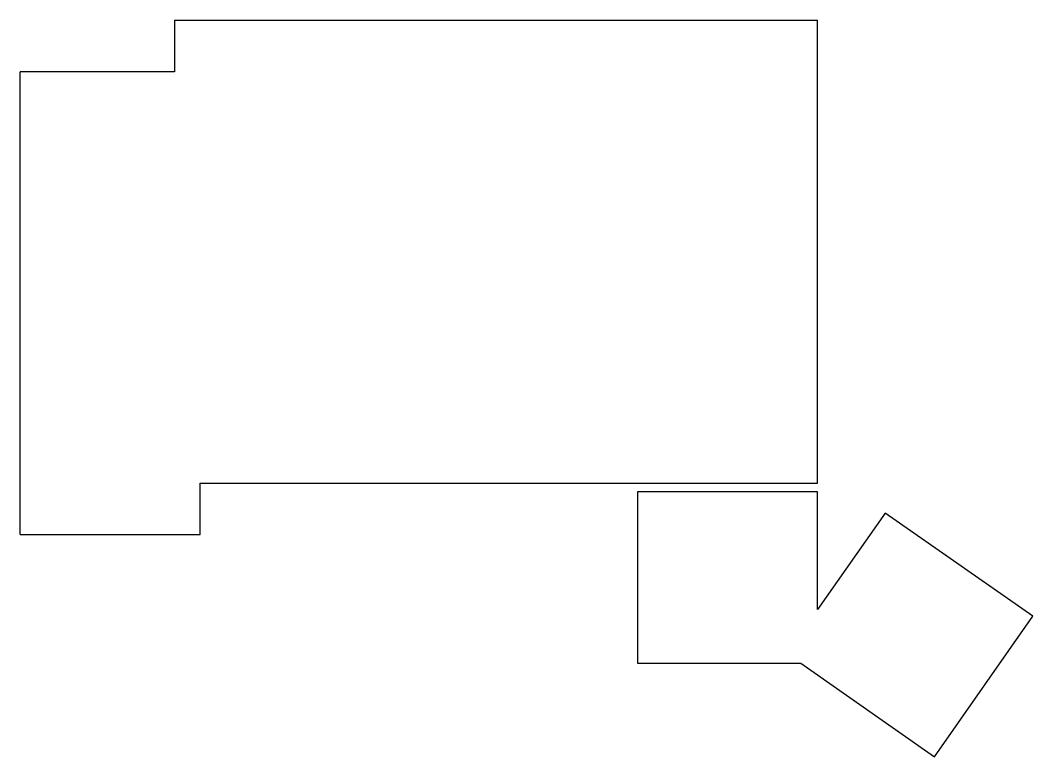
# Model space of a CAD drawing. Header units: millimetres. Extents: x -10 to 108, y -36 to 50.
import ezdxf

# ---------------------------------------------------------------- set-up
doc = ezdxf.new("R2010")
doc.units = ezdxf.units.MM

msp = doc.modelspace()

# ---------------------------------------------------------------- linework, layer by layer
for p, q in [((7.5, 50), (82.5, 50)), ((7.5, 50), (7.5, 44)), ((82.5, -4), (82.5, 50)), ((-10.5, -10), (-10.5, 44)), ((7.5, 44), (-10.5, 44)), ((10.5, -10), (10.5, -4)), ((10.5, -4), (82.5, -4)), ((82.5, -5), (61.5, -5)), ((61.5, -5), (61.5, -25)), ((82.5, -18.74), (82.5, -5)), ((90.38, -7.49), (82.5, -18.74)), ((107.58, -19.53), (90.38, -7.49)), ((-10.5, -10), (10.5, -10)), ((96.11, -35.91), (107.58, -19.53)), ((61.5, -25), (80.53, -25)), ((80.53, -25), (96.11, -35.91))]:
    msp.add_line(p, q)

doc.saveas('drawing.dxf')
